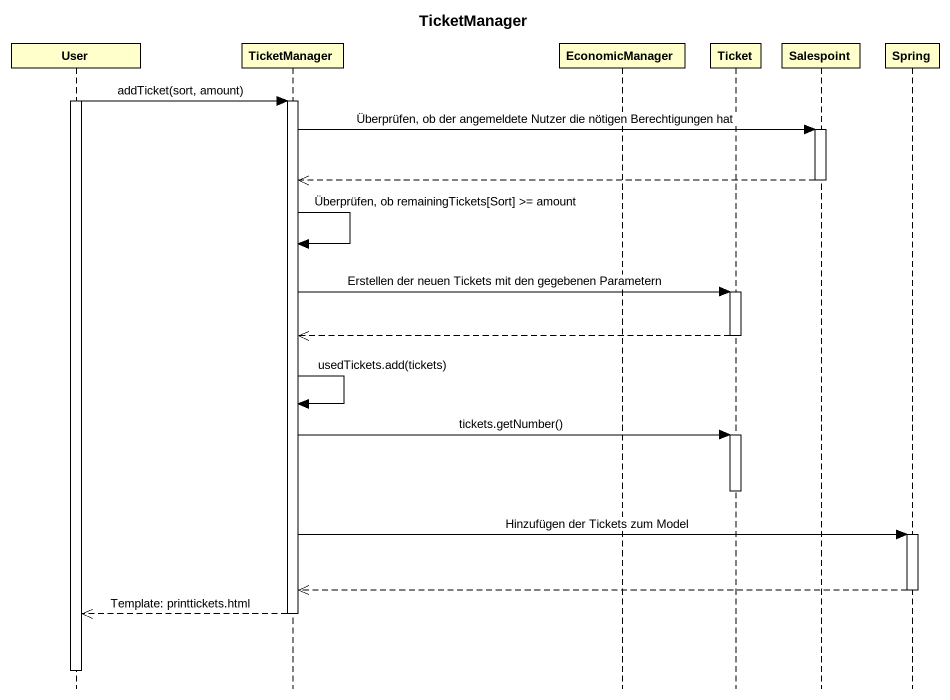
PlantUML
@startuml
title TicketManager
hide footbox
participant User
participant TicketManager
participant EconomicManager
participant Ticket
participant Salespoint
participant Spring

activate User
User -> TicketManager : addTicket(sort, amount)
activate TicketManager
TicketManager -> Salespoint : Überprüfen, ob der angemeldete Nutzer die nötigen Berechtigungen hat
activate Salespoint
Salespoint -->> TicketManager
deactivate Salespoint
TicketManager -> TicketManager : Überprüfen, ob remainingTickets[Sort] >= amount
TicketManager -> Ticket : Erstellen der neuen Tickets mit den gegebenen Parametern
activate Ticket
Ticket -->> TicketManager
deactivate Ticket
TicketManager -> TicketManager : usedTickets.add(tickets)
TicketManager -> Ticket : tickets.getNumber()
activate Ticket
deactivate Ticket
TicketManager -> Spring : Hinzufügen der Tickets zum Model
activate Spring
Spring -->> TicketManager
deactivate Spring
TicketManager -->> User : Template: printtickets.html
deactivate TicketManager
deactivate User
@enduml
